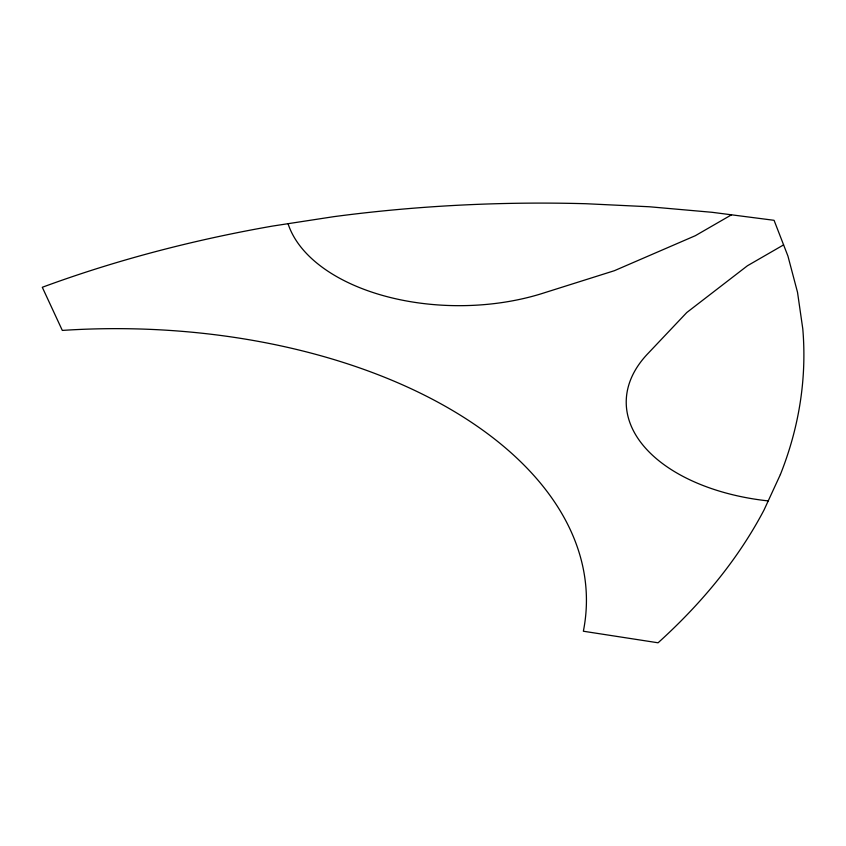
<?xml version="1.0" encoding="UTF-8"?>
<svg xmlns="http://www.w3.org/2000/svg" width="846" height="846" viewBox="0 0 846 846"><rect width="100%" height="100%" fill="white"/><g stroke="black" fill="none" stroke-linecap="round" stroke-linejoin="round"><path stroke-width="1.27" d="M731.515 214.81L695.359 235.685L614.355 270.709L544.359 292.79A174.033 100.484 0 0 1 288.465 224.941L288.084 223.682M783.597 244.885L747.452 265.75L686.783 312.523L648.533 352.93A174.033 100.484 0 0 0 766.053 500.673L768.231 500.895M780.382 474.543L764.044 509.969A925.788 534.492 0 0 1 658.072 642.791L583.359 631.232A470.45 271.608 0 0 0 62.318 330.416L42.3 287.28A925.788 534.492 0 0 1 272.359 226.104L333.726 216.671A925.788 534.492 0 0 1 586.024 203.727L649.316 206.762L712.099 212.304L774.069 220.309L787.943 256.095L797.524 292.335L802.791 328.883A925.788 534.492 0 0 1 780.382 474.543"/></g></svg>
